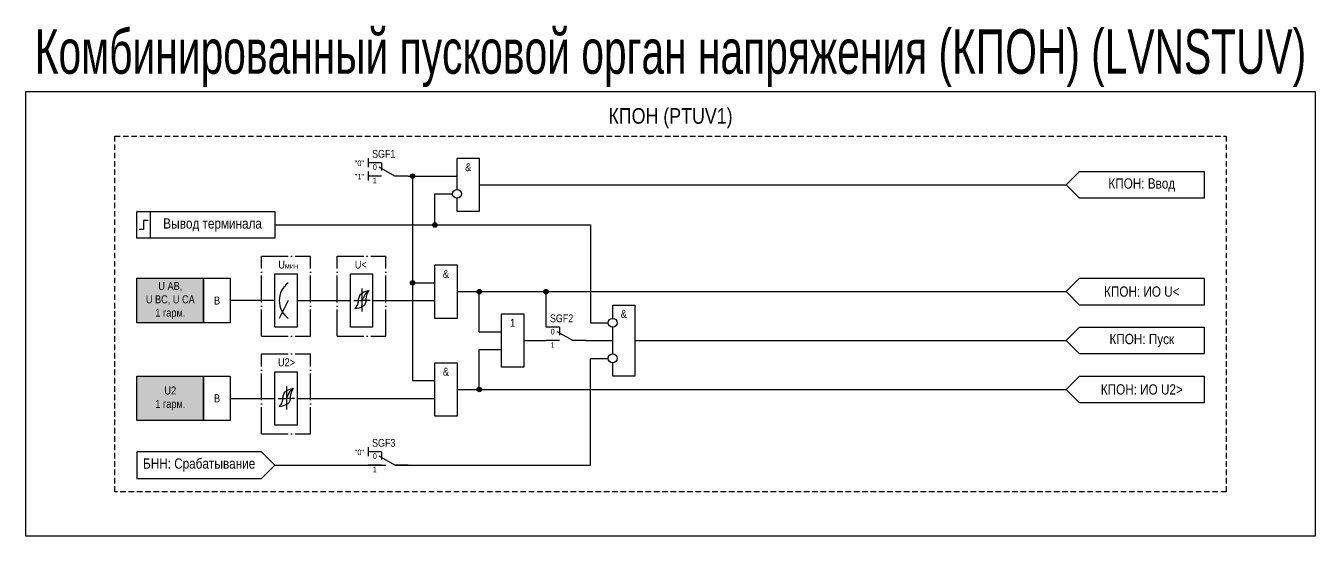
# Model space of a CAD drawing. Header units: millimetres. Extents: x -1768 to 451, y 0 to 125.
# Drawn here: x -837 to -547, y 0 to 114.8 of the extents above; entities that cross this region are included whole.
import ezdxf
from ezdxf.enums import TextEntityAlignment as Align

# ---------------------------------------------------------------- set-up
doc = ezdxf.new("R2010")
doc.units = ezdxf.units.MM
doc.linetypes.add('ACAD_ISO04W100', pattern=[30, 24, -3, 0, -3])
doc.linetypes.add('штриховая2', pattern=[0.375, 0.25, -0.125])
doc.layers.add('Основная', color=7, linetype='Continuous')
doc.styles.add('1.8_Gost_RD', font='ARIALN.TTF', dxfattribs={"height": 1.8})
doc.styles.add('2.5_Gost_RD', font='ARIALN.TTF', dxfattribs={"height": 2.5})
doc.styles.add('3.5_Gost_RD', font='ARIALN.TTF', dxfattribs={"height": 3.5})
doc.styles.add('Вывод', font='ARIALN.TTF', dxfattribs={"height": 2.5})
doc.styles.add('Компонент', font='ARIALN.TTF', dxfattribs={"height": 3.5})

# ---------------------------------------------------------------- blocks, each defined once
blk = doc.blocks.new('*U70')
at = {"layer": 'Основная', "linetype": 'ACAD_ISO04W100', "ltscale": 0.25}
for p, q in [((0, 0), (11, 0)), ((0, -18), (0, 0)), ((11, -18), (11, 0)), ((0, -18), (11, -18))]:
    blk.add_line(p, q, dxfattribs=at)
at = {"layer": 'Основная', "style": 'Компонент'}
blk.add_attdef('ОУ', text='', height=3.5, dxfattribs=at).set_placement((11, 0), align=Align.MIDDLE_CENTER)
blk = doc.blocks.new('*U82')
at = {"layer": 'Основная', "linetype": 'ACAD_ISO04W100', "ltscale": 0.25}
for p, q in [((0, 0), (11, 0)), ((0, -18), (0, 0)), ((11, -18), (11, 0)), ((0, -18), (11, -18))]:
    blk.add_line(p, q, dxfattribs=at)
at = {"layer": 'Основная', "style": 'Компонент'}
blk.add_attdef('ОУ', text='', height=3.5, dxfattribs=at).set_placement((11, 0), align=Align.MIDDLE_CENTER)
blk = doc.blocks.new('*U79')
at = {"layer": 'Основная', "ltscale": 0.35}
blk.add_line((6, 6), (6, 2.5), dxfattribs=at)
at = {"layer": 'Основная', "color": 0}
blk.add_line((0, 0), (7, 4), dxfattribs=at)
blk = doc.blocks.new('*U91')
at = {"layer": 'Основная', "color": 0}
for p, q in [((-3, 6), (-9, 6)), ((-3, 0), (-9, 0)), ((9, 0), (3, 0))]:
    blk.add_line(p, q, dxfattribs=at)
at = {"layer": 'Основная', "ltscale": 0.25, "xscale": -1}
blk.add_blockref('*U79', (3, 0), dxfattribs=at)
at = {"layer": 'Основная'}
for tag, height, style, p in [('ОУ', 3.5, 'Компонент', (-2, 10)), ('В1', 2.5, 'Вывод', (-13, 6)), ('В2', 2.5, 'Вывод', (-6, 4)), ('В3', 2.5, 'Вывод', (-6, -2))]:
    blk.add_attdef(tag, text='', height=height, dxfattribs=dict(at, style=style)).set_placement(p, align=Align.MIDDLE_CENTER)
blk = doc.blocks.new('Точка')
at = {"ltscale": 100}
h = blk.add_hatch(color=256, dxfattribs=at)
h.dxf.hatch_style = 1
edge = h.paths.add_edge_path()
edge.add_arc((0, 0), 0.5, 0, 360)
blk.add_circle((0, 0), 0.5, dxfattribs=at)

msp = doc.modelspace()

# ---------------------------------------------------------------- hatches: boundary and pattern name
at = {"ltscale": 100, "true_color": 0xf7941d}
h = msp.add_hatch(color=30, dxfattribs=at)
h.dxf.hatch_style = 1
h.paths.add_polyline_path([(-812, 58), (-797, 58), (-797, 48), (-812, 48)])
h = msp.add_hatch(color=30, dxfattribs=at)
h.dxf.hatch_style = 1
h.paths.add_polyline_path([(-812, 36), (-797, 36), (-797, 26), (-812, 26)])

# ---------------------------------------------------------------- linework, layer by layer
at = {"ltscale": 100}
for points in [[(-837, 100), (-547, 100), (-547, 0), (-837, 0)], [(-812, 58), (-797, 58), (-797, 48), (-812, 48)], [(-797, 58), (-791, 58), (-791, 48), (-797, 48)], [(-812, 36), (-797, 36), (-797, 26), (-812, 26)], [(-797, 36), (-791, 36), (-791, 26), (-797, 26)]]:
    msp.add_lwpolyline(points, close=True, dxfattribs=at)
at = {"layer": 'Основная', "ltscale": 100}
for p, q in [((-760, 85), (-760, 83)), ((-760, 82), (-760, 80)), ((-781, 57.5), (-781, 59)), ((-781, 59), (-776, 59)), ((-781, 50), (-781, 58)), ((-776, 59), (-776, 53)), ((-764, 57.5), (-764, 59)), ((-764, 59), (-759, 59)), ((-764, 50), (-764, 58)), ((-759, 59), (-759, 53)), ((-781, 53), (-791, 53)), ((-776, 53), (-776, 47)), ((-759, 53), (-745, 53)), ((-759, 53), (-759, 47)), ((-735, 46), (-735, 55)), ((-720, 47), (-720, 55)), ((-781, 47), (-781, 50)), ((-764, 47), (-764, 50)), ((-776, 47), (-781, 47)), ((-759, 47), (-764, 47)), ((-735, 33), (-735, 42)), ((-710, 16), (-710, 40)), ((-781, 35.5), (-781, 37)), ((-781, 37), (-776, 37)), ((-781, 28), (-781, 36)), ((-776, 37), (-776, 31)), ((-776, 31), (-776, 25)), ((-776, 31), (-745, 31)), ((-781, 25), (-781, 28)), ((-776, 25), (-781, 25)), ((-760, 20), (-760, 18)), ((-781, 16), (-756, 16)), ((-754, 16), (-710, 16))]:
    msp.add_line(p, q, dxfattribs=at)
at = {"layer": 'Основная'}
for p, q in [((-761.4, 55.72), (-761.4, 50.52)), ((-778.4, 33.72), (-778.4, 28.52))]:
    msp.add_line(p, q, dxfattribs=at)
at = {"layer": 'Основная', "color": 7, "ltscale": 100}
for p, q in [((-778, 53), (-780, 49)), ((-776, 53), (-764, 53)), ((-763.21, 53), (-761.4, 53)), ((-759.58, 53), (-761.4, 53)), ((-791, 31), (-781, 31)), ((-780.21, 31), (-778.4, 31)), ((-776.58, 31), (-778.4, 31))]:
    msp.add_line(p, q, dxfattribs=at)
at = {"layer": 'Основная', "linetype": 'штриховая2', "ltscale": 5}
msp.add_lwpolyline([(-817, 90), (-567, 90), (-567, 10), (-817, 10)], close=True, dxfattribs=at)
at = {"layer": 'Основная', "ltscale": 100}
for points in [[(-740, 78), (-740, 85), (-735, 85), (-735, 73), (-740, 73), (-740, 76)], [(-751, 81), (-740, 81)], [(-751, 81), (-750, 81), (-750, 57), (-745, 57), (-745, 57), (-745, 57)], [(-750, 81), (-750, 81), (-750, 49), (-750, 49), (-750, 35), (-745, 35)], [(-735, 79), (-603, 79)], [(-781, 70), (-745, 70), (-745, 77), (-741, 77)], [(-781, 70), (-710, 70)], [(-725, 70), (-710, 70), (-710, 48), (-710, 48)], [(-603, 55), (-600, 58), (-572, 58), (-572, 52), (-600, 52), (-603, 55)], [(-740, 55), (-740, 55), (-740, 55), (-603, 55)], [(-705, 49), (-705, 52), (-700, 52), (-700, 36), (-705, 36), (-705, 39)], [(-710, 48), (-706, 48)], [(-705, 41), (-705, 47)], [(-603, 44), (-600, 47), (-572, 47), (-572, 41), (-600, 41), (-603, 44)], [(-735, 46), (-730, 46)], [(-725, 44), (-720, 44)], [(-725, 44), (-720, 44), (-720, 44), (-720, 44)], [(-711, 44), (-705, 44)], [(-700, 44), (-603, 44)], [(-735, 42), (-730, 42)], [(-710, 40), (-706, 40)], [(-603, 33), (-600, 36), (-572, 36), (-572, 30), (-600, 30), (-603, 33)], [(-740, 33), (-603, 33)], [(-781, 16), (-784, 19), (-812, 19), (-812, 13), (-784, 13), (-781, 16)]]:
    msp.add_lwpolyline(points, dxfattribs=at)
for points in [[(-572, 82), (-572, 76), (-600, 76), (-603, 79), (-600, 82)], [(-812, 73), (-809, 73), (-809, 67), (-812, 67)], [(-812, 73), (-781, 73), (-781, 67), (-812, 67)], [(-745, 61), (-740, 61), (-740, 49), (-745, 49)], [(-730, 50), (-725, 50), (-725, 38), (-730, 38)], [(-745, 39), (-740, 39), (-740, 27), (-745, 27)]]:
    msp.add_lwpolyline(points, close=True, dxfattribs=at)
at = {"layer": 'Основная', "lineweight": 30, "ltscale": 100}
msp.add_lwpolyline([(-809.5, 71), (-810.5, 71), (-810.5, 69), (-811.5, 69)], dxfattribs=at)
at = {"layer": 'Основная'}
msp.add_circle((-740, 77), 1, dxfattribs=at)
at = {"layer": 'Основная', "ltscale": 100}
for centre in [(-705, 48), (-705, 40)]:
    msp.add_circle(centre, 1, dxfattribs=at)
at = {"layer": 'Основная', "color": 7, "ltscale": 100}
msp.add_arc((-775, 53), 5, 126.8699, 233.1301, dxfattribs=at)
at = {"layer": 'Основная'}
for points in [[(-762.2, 52.92), (-762.05, 53.71), (-761.56, 54.54), (-759.8, 55.26)], [(-761.4, 53), (-761, 53.72), (-760.53, 54.6), (-759.8, 55.26)], [(-760.52, 52.92), (-760.4, 53.71), (-760.19, 54.54), (-759.8, 55.26)], [(-762.2, 52.92), (-762.4, 52.13), (-763, 51.12)], [(-760.52, 52.92), (-760.75, 52.13), (-761.24, 51.67), (-763, 51.12)], [(-779.2, 30.92), (-779.05, 31.71), (-778.56, 32.54), (-776.8, 33.26)], [(-778.4, 31), (-778, 31.72), (-777.53, 32.6), (-776.8, 33.26)], [(-777.52, 30.92), (-777.4, 31.71), (-777.19, 32.54), (-776.8, 33.26)], [(-779.2, 30.92), (-779.4, 30.13), (-780, 29.12)], [(-777.52, 30.92), (-777.75, 30.13), (-778.24, 29.67), (-780, 29.12)]]:
    msp.add_spline(points, degree=3, dxfattribs=at)

# ---------------------------------------------------------------- block references
at = {"layer": 'Основная', "ltscale": 0.25}
ref = msp.add_blockref('*U91', (-755.5, 81), dxfattribs=dict(at, xscale=0.5, yscale=0.5, zscale=0.5))
ref.add_attrib('ОУ', 'SGF1', dxfattribs={"height": 1.75, "style": 'Компонент'}).set_placement((-756.5, 86), align=Align.MIDDLE_CENTER)
ref.add_attrib('В2', '0', dxfattribs={"height": 1.25, "style": 'Вывод'}).set_placement((-758.5, 83), align=Align.MIDDLE_CENTER)
ref.add_attrib('В3', '1', dxfattribs={"height": 1.25, "style": 'Вывод'}).set_placement((-758.5, 80), align=Align.MIDDLE_CENTER)
at = {"layer": 'Основная', "ltscale": 100}
for p in [(-750, 81), (-745, 70), (-750, 57)]:
    msp.add_blockref('Точка', p, dxfattribs=at)
at = {"layer": 'Основная', "ltscale": 0.25}
for name, p in [('*U82', (-784, 63)), ('*U70', (-767, 63)), ('*U82', (-784, 41))]:
    msp.add_blockref(name, p, dxfattribs=at)
at = {"layer": 'Основная', "color": 3, "ltscale": 100}
for p in [(-735, 55), (-720, 55), (-735, 33)]:
    msp.add_blockref('Точка', p, dxfattribs=at)
at = {"layer": 'Основная', "ltscale": 0.25}
ref = msp.add_blockref('*U91', (-715.5, 44), dxfattribs=dict(at, xscale=0.5, yscale=0.5, zscale=0.5))
ref.add_attrib('ОУ', 'SGF2', dxfattribs={"height": 1.75, "style": 'Компонент'}).set_placement((-716.5, 49), align=Align.MIDDLE_CENTER)
ref.add_attrib('В2', '0', dxfattribs={"height": 1.25, "style": 'Вывод'}).set_placement((-718.5, 46), align=Align.MIDDLE_CENTER)
ref.add_attrib('В3', '1', dxfattribs={"height": 1.25, "style": 'Вывод'}).set_placement((-718.5, 43), align=Align.MIDDLE_CENTER)
ref = msp.add_blockref('*U91', (-755.5, 16), dxfattribs=dict(at, xscale=0.5, yscale=0.5, zscale=0.5))
ref.add_attrib('ОУ', 'SGF3', dxfattribs={"height": 1.75, "style": 'Компонент'}).set_placement((-756.5, 21), align=Align.MIDDLE_CENTER)
ref.add_attrib('В2', '0', dxfattribs={"height": 1.25, "style": 'Вывод'}).set_placement((-758.5, 18), align=Align.MIDDLE_CENTER)
ref.add_attrib('В3', '1', dxfattribs={"height": 1.25, "style": 'Вывод'}).set_placement((-758.5, 15), align=Align.MIDDLE_CENTER)

# ---------------------------------------------------------------- texts
at = {"ltscale": 100, "attachment_point": 5}
for s, insert, char_height, width, style in [('{\\W0.8;\\C3;Комбинированный пусковой орган напряжения (КПОН) (LVNSTUV)}', (-692, 107.5), 10, 290, '3.5_Gost_RD'), ('U AB,\\PU BC, U CA\\P1 гарм.', (-804.5, 53), 1.8, 15, '1.8_Gost_RD'), ('В ', (-794, 53), 1.8, 6, '1.8_Gost_RD'), ('U2\\P1 гарм.', (-804.5, 31), 1.8, 15, '1.8_Gost_RD'), ('В ', (-794, 31), 1.8, 6, '1.8_Gost_RD')]:
    msp.add_mtext(s, dxfattribs=dict(at, insert=insert, char_height=char_height, width=width, style=style))
at = {"color": 30, "ltscale": 100, "insert": (-692, 94), "char_height": 3.5, "width": 250, "attachment_point": 5, "style": '3.5_Gost_RD'}
msp.add_mtext('\\pt108.5;КПОН (PTUV1)', dxfattribs=at)
at = {"layer": 'Основная', "ltscale": 100, "char_height": 1.25, "attachment_point": 1, "style": '3.5_Gost_RD'}
for s, insert in [('"0"', (-763, 84.5)), ('"1"', (-763, 81.5)), ('"0"', (-763, 19.5))]:
    msp.add_mtext_dynamic_manual_height_columns(s, width=2, gutter_width=17.5, heights=[0], dxfattribs=dict(at, insert=insert))
at = {"layer": 'Основная', "ltscale": 100, "attachment_point": 5, "style": '2.5_Gost_RD'}
for s, insert, char_height, width in [('&', (-737.5, 83), 1.8, 5), ('КПОН: Ввод', (-586, 79), 2.3, 28), ('&', (-742.5, 59), 1.8, 5), ('&', (-702.5, 50), 1.8, 5), ('1', (-727.5, 48), 1.8, 5), ('&', (-742.5, 37), 1.8, 5), ('БНН: Срабатывание', (-798, 16), 2.3, 28)]:
    msp.add_mtext(s, dxfattribs=dict(at, insert=insert, char_height=char_height, width=width))
at = {"layer": 'Основная', "color": 0, "ltscale": 100, "char_height": 2.3, "width": 28, "attachment_point": 5, "style": '2.5_Gost_RD'}
for s, insert in [('{\\C256;Вывод терминала}', (-795, 70)), ('{\\C256;КПОН: ИО U<}', (-586, 55)), ('{\\C256;КПОН: Пуск}', (-586, 44)), ('{\\C256;КПОН: ИО U2>}', (-586, 33))]:
    msp.add_mtext(s, dxfattribs=dict(at, insert=insert))
at = {"layer": 'Основная', "color": 7, "ltscale": 100, "char_height": 1.8, "attachment_point": 1, "style": '1.8_Gost_RD'}
for s, width, insert in [('\\pi2.78586;U{\\H0.66667x;мин}', 11, (-783, 62)), ('U<', 4, (-763, 62)), ('\\pi3.7178;U2>', 11, (-784, 40))]:
    msp.add_mtext_dynamic_manual_height_columns(s, width=width, gutter_width=17.5, heights=[0], dxfattribs=dict(at, insert=insert))

doc.saveas('drawing.dxf')
